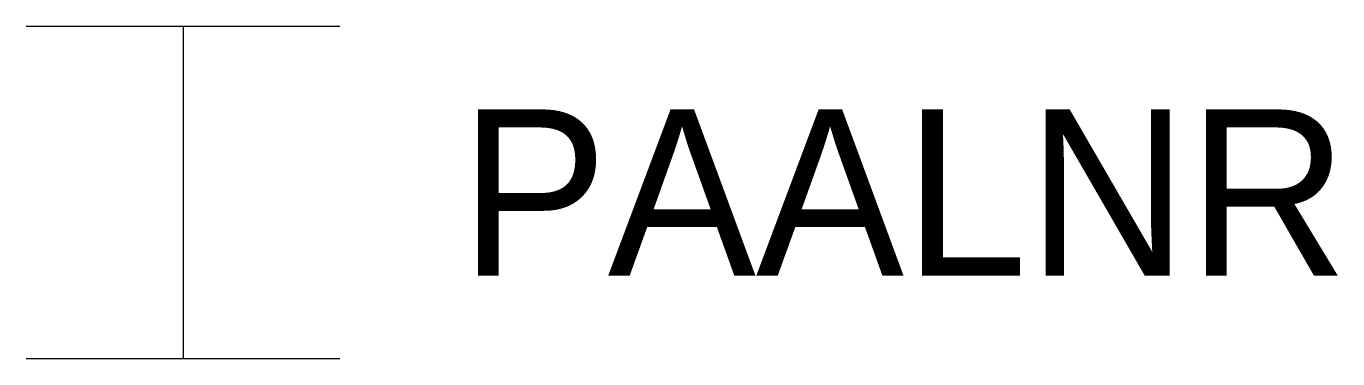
# Model space of a CAD drawing. Header units: metres. Extents: x -0.42 to 3.13, y -0.45 to 0.45.
import ezdxf
from ezdxf.enums import TextEntityAlignment as Align

# ---------------------------------------------------------------- set-up
doc = ezdxf.new("R2010")
doc.units = ezdxf.units.M
doc.layers.add('50c', color=3, linetype='Continuous')
doc.styles.add('ISOPLUS', font='isoplus.shx')

msp = doc.modelspace()

# ---------------------------------------------------------------- linework, layer by layer
at = {"color": 5}
for p, q in [((-0.425, 0.45), (0.425, 0.45)), ((0, 0.45), (0, -0.45)), ((0.425, -0.45), (-0.425, -0.45))]:
    msp.add_line(p, q, dxfattribs=at)

# ---------------------------------------------------------------- texts
at = {"layer": '50c', "linetype": 'Continuous', "style": 'ISOPLUS'}
msp.add_attdef('PAALNR', text='', height=0.45, dxfattribs=at).set_placement((0.75, 0), align=Align.MIDDLE_LEFT)

doc.saveas('drawing.dxf')
